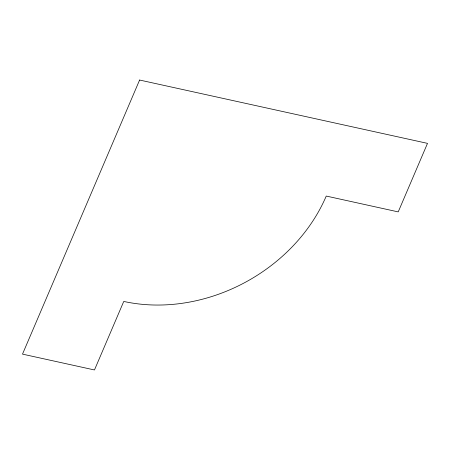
<?xml version="1.0" encoding="UTF-8"?>
<svg xmlns="http://www.w3.org/2000/svg" width="450" height="450" viewBox="0 0 450 450"><rect width="100%" height="100%" fill="white"/><g stroke="black" fill="none" stroke-linecap="round" stroke-linejoin="round"><path stroke-width="0.67" d="M139.601 80.038L22.5 354.127L94.472 369.962L123.75 301.438A161.438 133.684 -28.9 0 0 326.25 196.059L398.222 211.894L427.5 143.37L139.601 80.038"/></g></svg>
